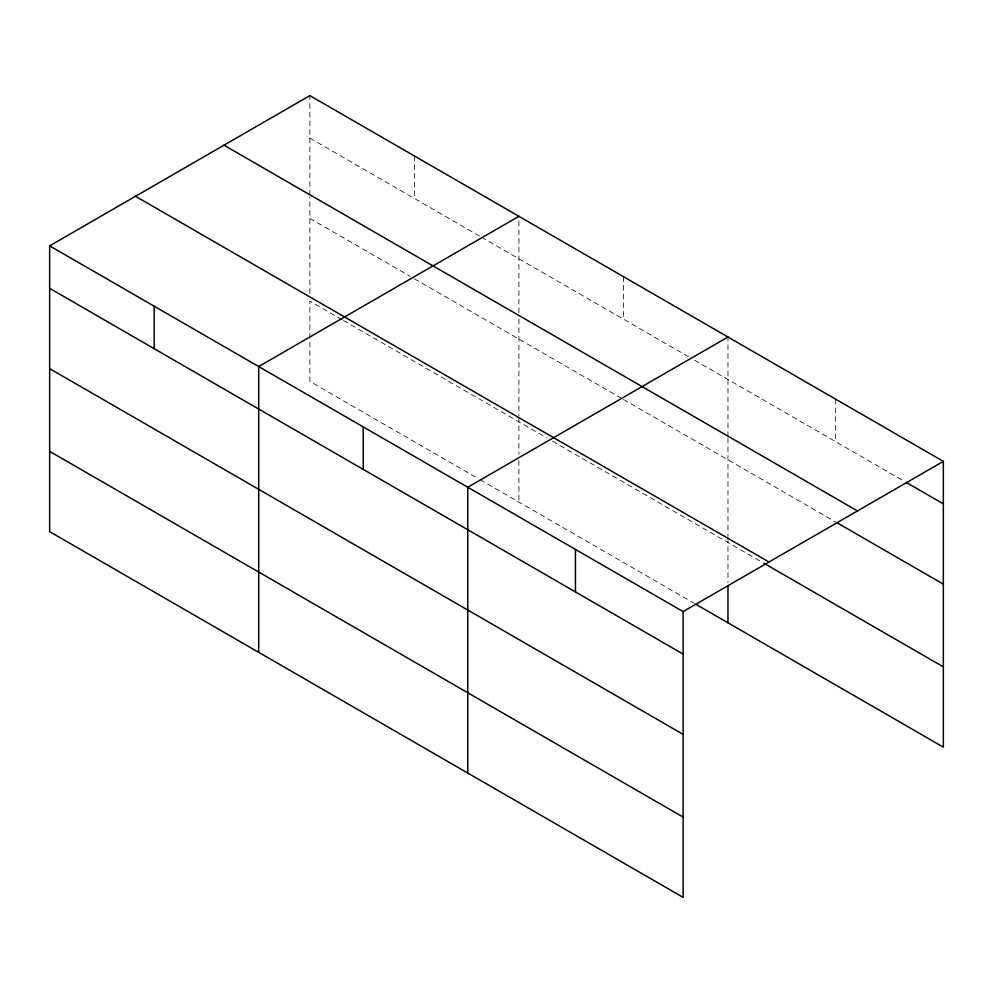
<?xml version="1.0" encoding="UTF-8"?>
<svg xmlns="http://www.w3.org/2000/svg" width="993" height="993" viewBox="0 0 993 993"><rect width="100%" height="100%" fill="white"/><g stroke="black" fill="none" stroke-linecap="round" stroke-linejoin="round"><path stroke-width="0.74" stroke-dasharray="4.96 3.72" d="M309.866 293.456L309.866 196.788M309.866 195.236L309.866 95.613M518.917 319.026L518.917 415.682M518.917 312.845L518.917 216.313M727.968 438.174L727.968 536.381M727.968 436.635L727.968 337.012M309.866 138.114L480.053 236.371M481.394 237.141L689.105 357.07M694.467 360.161L904.797 481.593M309.866 218.398L410.37 276.426M414.391 278.748L622.102 398.665M623.443 399.447L835.659 521.97M342.026 319.684L309.866 301.127L309.866 381.411L478.713 478.887M343.367 320.466L547.056 438.062M552.418 441.153L762.537 562.472M480.053 479.669L694.467 603.459M835.659 399.186L835.659 441.674M727.968 537.908L727.968 582.655M623.443 276.662L623.443 319.15M518.917 417.221L518.917 454.235M518.917 460.417L518.917 502.098M414.391 155.963L414.391 198.463"/><path stroke-width="1.49" d="M49.65 245.854L683.134 611.589L683.134 897.387L49.65 531.64L49.65 245.854L309.866 95.613L943.35 461.36L943.35 747.146L695.808 604.228M518.917 216.313L258.701 366.541L258.701 652.339M727.968 337.012L467.753 487.24L467.753 773.026M683.134 611.589L943.35 461.36M906.125 482.362L943.35 503.848M223.996 145.201L857.48 510.936M836.987 522.728L943.35 584.145M135.52 196.279L769.004 562.013M763.865 563.23L943.35 666.862M49.65 288.342L683.134 654.089M49.65 368.639L683.134 734.373M49.65 451.356L683.134 817.09M727.968 585.746L727.968 622.797M575.443 549.414L575.443 591.915M363.227 426.891L363.227 469.391M154.176 306.204L154.176 348.692"/></g></svg>
